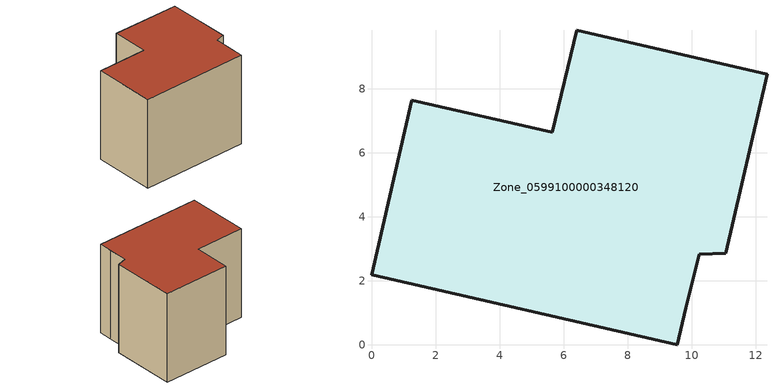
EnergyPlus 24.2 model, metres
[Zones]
Zone_0599100000348120
 floor ground (C_G): 6.41,9.84 12.36,8.45 11.07,2.87 10.24,2.84 9.82,1.14 9.55,0 0,2.19 1.26,7.65 5.65,6.65 z0
 wall outside (C_F): 12.36,8.45 6.41,9.84 5.65,6.65 1.26,7.65 0,2.19 9.55,0 9.82,1.14 10.24,2.84 11.07,2.87 12.36,8.45 z0:8.22
 roof outside (C_R): 5.65,6.65 1.26,7.65 0,2.19 9.55,0 9.82,1.14 10.24,2.84 11.07,2.87 12.36,8.45 6.41,9.84 z8.22
[BUILDING]
Pand.0599100000348120: North Axis=0; Terrain=City; Loads Convergence Tolerance Value=0.04; Temperature Convergence Tolerance Value=0.4; Solar Distribution=FullExterior; Maximum Number of Warmup Days=25; Minimum Number of Warmup Days=1
[Site:Location]
Rotterdam.The.Hague.AP_ZH_NLD Design_Conditions: Latitude=51.96; Longitude=4.45; Time Zone=1; Elevation=-4.5
[SITE:GROUNDTEMPERATURE:BUILDINGSURFACE]
18, 18, 18, 18, 18, 18, 18, 18, 18, 18, 18, 18
[MATERIAL] Thermal Absorptance=0.9; Solar Absorptance=0.7; Visible Absorptance=0.7
Name | Roughness | Thickness | Conductivity | Density | Specific Heat
G.TC.1992-2005 | MediumSmooth | 0.15 | 0.06 | 540 | 1210
F.TC.1992-2005 | Rough | 0.3 | 0.12 | 1920 | 840
R.TC.1992-2005 | MediumRough | 0.2 | 0.08 | 1500 | 1000
[CONSTRUCTION]
C_G: G.TC.1992-2005
C_F: F.TC.1992-2005
C_R: R.TC.1992-2005
[ZONE]
Zone_0599100000348120: Type=1; Multiplier=1; Ceiling Height=Autocalculate; Volume=Autocalculate; Floor Area=autocalculate; Part of Total Floor Area=Yes
[ZONEINFILTRATION:DESIGNFLOWRATE]
Infil_Zone_0599100000348120: Zone or ZoneList or Space or SpaceList=Zone_0599100000348120; Schedule=AlwaysOn; Design Flow Rate Calculation Method=Flow/Area; Flow Rate per Floor Area=0.0015; Constant Term Coefficient=1; Temperature Term Coefficient=0; Velocity Term Coefficient=0; Velocity Squared Term Coefficient=0
[HVACTEMPLATE:ZONE:IDEALLOADSAIRSYSTEM]
Zone_0599100000348120: Maximum Heating Supply Air Temperature=50; Minimum Cooling Supply Air Temperature=13; Maximum Heating Supply Air Humidity Ratio=0.0156; Minimum Cooling Supply Air Humidity Ratio=0.0077; Heating Limit=NoLimit; Cooling Limit=NoLimit; Dehumidification Control Type=ConstantSensibleHeatRatio; Cooling Sensible Heat Ratio=0.7; Dehumidification Setpoint=60; Humidification Control Type=None; Humidification Setpoint=30; Outdoor Air Method=None; Outdoor Air Flow Rate per Person=0.00944; Outdoor Air Flow Rate per Zone Floor Area=0; Outdoor Air Flow Rate per Zone=0; Demand Controlled Ventilation Type=None; Outdoor Air Economizer Type=NoEconomizer; Heat Recovery Type=None; Sensible Heat Recovery Effectiveness=0.7; Latent Heat Recovery Effectiveness=0.65
[ZONECONTROL:THERMOSTAT]
ThermostatControl_Zone_0599100000348120: Zone or ZoneList=Zone_0599100000348120; Control Type Schedule=DualSetpointControlType; Control 1=Thermostat_Zone_0599100000348120; Temperature Difference Between Cutout And Setpoint=0
[THERMOSTATSETPOINT:DUALSETPOINT]
Thermostat_Zone_0599100000348120: Heating Setpoint Temperature Schedule=HeatingSetpoint_Zone_0599100000348120; Cooling Setpoint Temperature Schedule=CoolingSetpoint_Zone_0599100000348120
[SCHEDULE:COMPACT]
HeatingSetpoint_Zone_0599100000348120: Through: 12/31, For: AllDays, Until: 24:00, 21
CoolingSetpoint_Zone_0599100000348120: Through: 12/31, For: AllDays, Until: 24:00, 24
DualSetpointControlType: Through: 12/31, For: AllDays, Until: 24:00, 4
AlwaysOn: Through: 12/31, For: AllDays, Until: 24:00, 1
